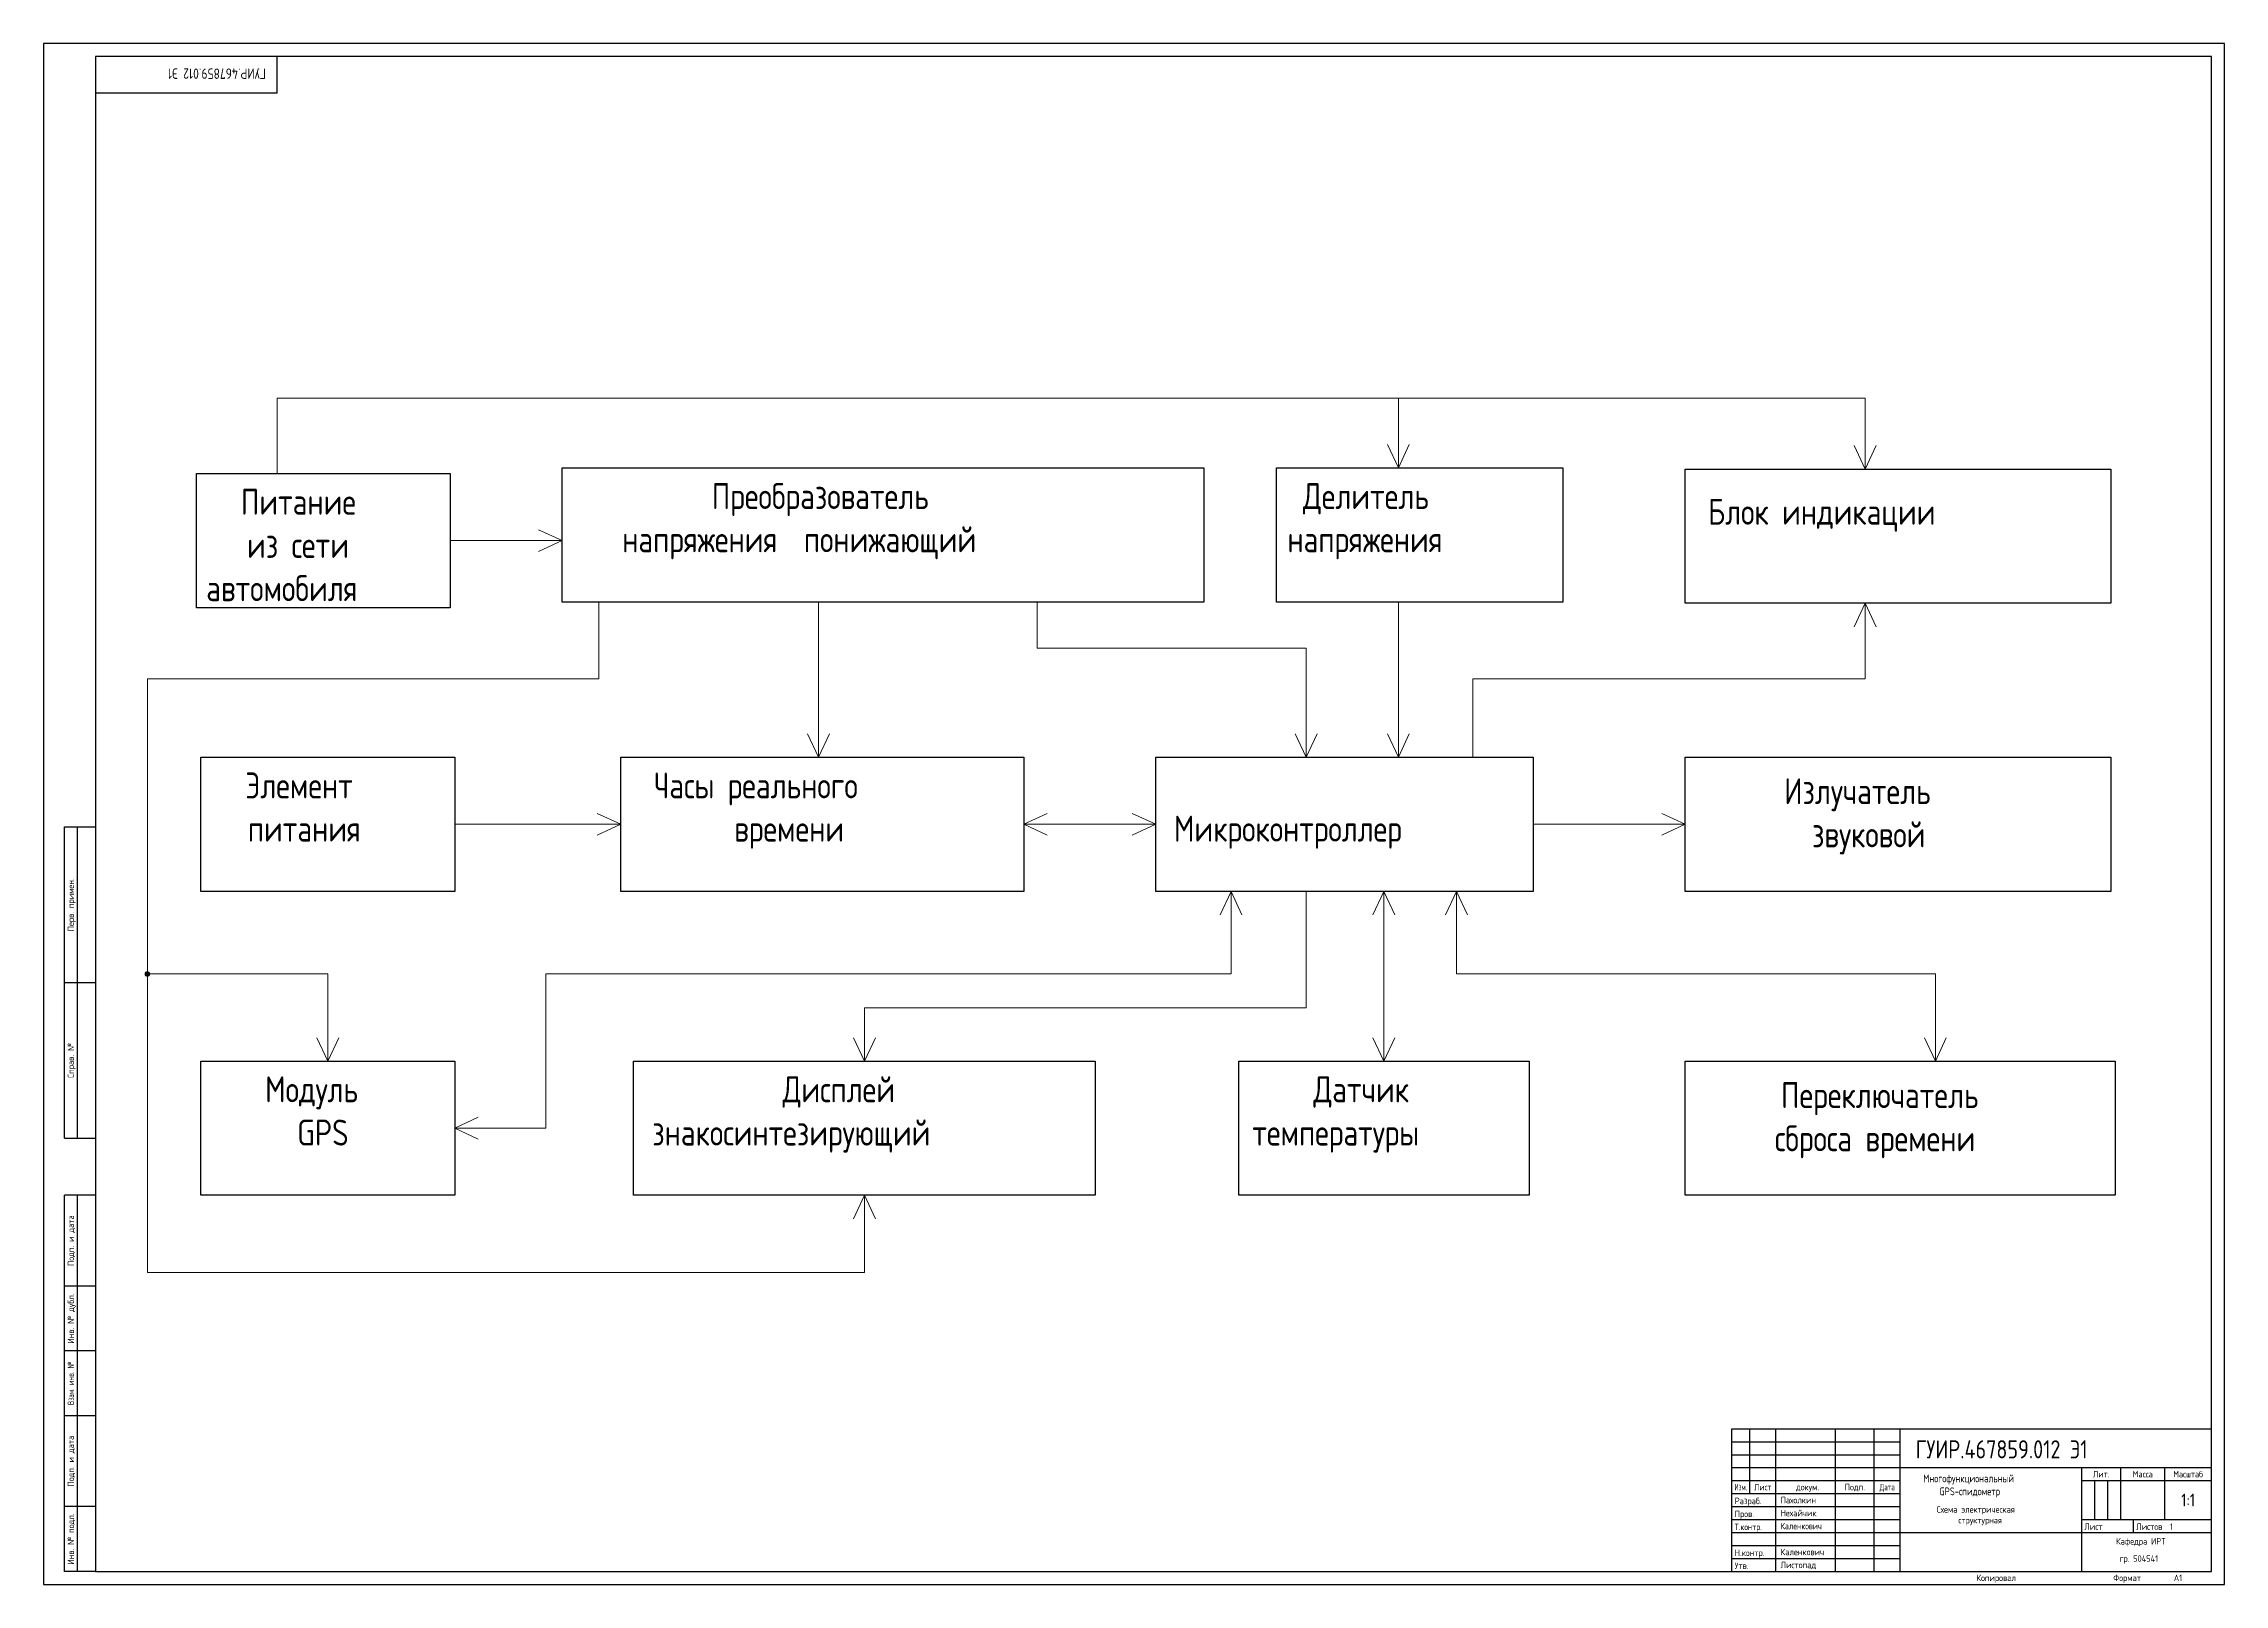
# Model space of a CAD drawing. Header units: millimetres. Extents: x 17286 to 19084, y 22075 to 23457.
# Drawn here: x 17286 to 18127, y 22740 to 23334 of the extents above; entities that cross this region are included whole.
import ezdxf
from ezdxf.enums import TextEntityAlignment as Align

# ---------------------------------------------------------------- set-up
doc = ezdxf.new("R2010")
doc.units = ezdxf.units.MM
doc.layers.get('0').update_dxf_attribs({"lineweight": 25})
for name, color, linetype, lineweight in [('0.25-STAMP', 7, 'Continuous', 25), ('0.25-TEXT', 7, 'Continuous', 15), ('0.3-STAMP', 7, 'Continuous', 30), ('Рамка А1', 10, 'Continuous', 25), ('стрелки', 7, 'Continuous', 20)]:
    doc.layers.add(name, color=color, linetype=linetype, lineweight=lineweight)
doc.styles.add('ГОСТ 2.304', font='cs_gost2304.shx')

# ---------------------------------------------------------------- blocks, each defined once
blk = doc.blocks.new('Рамка А1-горизонтально')
at = {"layer": '0.25-STAMP'}
for p, q in [((651, 55), (716, 55)), ((651, 50), (716, 50)), ((651, 45), (716, 45)), ((791, 25), (791, 40)), ((796, 25), (796, 40)), ((651, 30), (716, 30)), ((651, 25), (716, 25)), ((651, 20), (716, 20)), ((651, 15), (716, 15)), ((651, 10), (716, 10))]:
    blk.add_line(p, q, dxfattribs=at)
blk.add_lwpolyline([(0, 0), (841, 0), (841, 594), (0, 594), (0, 0)], dxfattribs=at)
at = {"layer": '0.3-STAMP'}
for p, q in [((20, 589), (20, 575)), ((90, 589), (20, 589)), ((90, 575), (90, 589)), ((20, 575), (90, 575)), ((8, 172), (8, 292)), ((8, 292), (20, 292)), ((13, 172), (13, 292)), ((20, 292), (20, 172)), ((8, 232), (20, 232)), ((8, 172), (20, 172)), ((8, 5), (8, 150)), ((20, 150), (8, 150)), ((13, 5), (13, 150)), ((20, 150), (20, 5)), ((20, 115), (8, 115)), ((20, 90), (8, 90)), ((20, 65), (8, 65)), ((651, 60), (836, 60)), ((651, 5), (651, 60)), ((658, 35), (658, 60)), ((668, 5), (668, 60)), ((691, 5), (691, 60)), ((706, 5), (706, 60)), ((716, 5), (716, 60)), ((836, 5), (836, 60)), ((716, 45), (836, 45)), ((786, 5), (786, 45)), ((801, 25), (801, 45)), ((818, 25), (818, 45)), ((651, 40), (716, 40)), ((651, 35), (716, 35)), ((786, 40), (836, 40)), ((20, 30), (8, 30)), ((716, 20), (836, 20)), ((786, 25), (836, 25)), ((806, 20), (806, 25)), ((20, 5), (8, 5)), ((651, 5), (836, 5))]:
    blk.add_line(p, q, dxfattribs=at)
blk.add_lwpolyline([(20, 5), (836, 5), (836, 589), (20, 589), (20, 5)], dxfattribs=at)
at = {"layer": '0.25-TEXT', "style": 'ГОСТ 2.304'}
for s, p in [('Перв. примен.', (10.5, 262)), ('Справ. №', (10.5, 202)), ('Подп. и дата', (10.5, 132.5)), ('Инв. № дубл.', (10.5, 102.5)), ('Подп. и дата', (10.5, 47.5)), ('Инв. № подл.', (10.5, 17.5))]:
    blk.add_text(s, height=2.5, rotation=90, dxfattribs=at).set_placement(p, align=Align.MIDDLE_CENTER)
at = {"layer": '0.25-TEXT', "style": 'ГОСТ 2.304', "width": 0.8}
blk.add_text('Взам. инв. №', height=2.5, rotation=90, dxfattribs=at).set_placement((10.5, 77.5), align=Align.MIDDLE_CENTER)
at = {"layer": '0.25-TEXT', "style": 'ГОСТ 2.304'}
for s, height, p in [('Лит.', 2.5, (793.5, 42.5)), ('Масса', 2.5, (809.5, 42.5)), (' докум.', 2.5, (679.5, 37.5)), ('Подп.', 2.5, (698.5, 37.5)), ('1:1', 5, (827, 32.5))]:
    blk.add_text(s, height=height, dxfattribs=at).set_placement(p, align=Align.MIDDLE_CENTER)
for s, width, p in [('Масштаб', 0.91954, (827, 42.5)), ('Изм.', 0.75, (654.5, 37.5)), ('Лист', 0.9, (663, 37.5)), ('Дата', 0.8, (711, 37.5))]:
    blk.add_text(s, height=2.5, dxfattribs=dict(at, width=width)).set_placement(p, align=Align.MIDDLE_CENTER)
for s, p in [('Пахолкин', (669.85, 31.24)), ('Разраб.', (652.16, 30.92)), ('Пров.', (652.16, 25.92)), ('Нехайчик', (669.85, 26.24)), ('Лист', (787, 21)), ('Кафедра ИРТ', (799.21, 15.36)), ('Листов  1', (807, 21)), ('Утв.', (652.16, 5.92)), ('Листопад', (669.85, 6.24)), (' гр. 504541', (799.09, 8.67)), ('A1', (821.5, 1.25))]:
    blk.add_text(s, height=2.5, dxfattribs=at).set_placement(p)
for s, width, p in [('Т.контр.', 0.9, (652.16, 20.92)), ('Каленкович', 0.9, (669.85, 21.24)), ('Н.контр.', 0.95, (652.16, 10.92)), ('Каленкович', 0.95, (669.85, 11.24))]:
    blk.add_text(s, height=2.5, dxfattribs=dict(at, width=width)).set_placement(p)
for s, p in [('Копировал', (753, 1.25)), ('Формат', (803.5, 1.25))]:
    blk.add_text(s, height=2.5, dxfattribs=at).set_placement(p, align=Align.CENTER)

msp = doc.modelspace()

# ---------------------------------------------------------------- hatches: boundary and pattern name
at = {"layer": 'стрелки'}
h = msp.add_hatch(color=256, dxfattribs=at)
h.dxf.hatch_style = 1
h.set_gradient(color1=(255, 255, 255), tint=1)
h.paths.add_polyline_path([(17326.12, 22976.55, 0.414214), (17325.21, 22975.64, 0.414214), (17326.12, 22974.72), (17326.12, 22975.64)])
h.paths.add_polyline_path([(17326.12, 22976.55), (17326.12, 22975.64), (17327.04, 22975.64, 0.414214)])
h.paths.add_polyline_path([(17327.04, 22975.64), (17326.12, 22975.64), (17326.12, 22974.72, 0.414214)])

# ---------------------------------------------------------------- linework, layer by layer
for points in [[(17486.03, 23170.74), (17733.53, 23170.74), (17733.53, 23119.04), (17486.03, 23119.04)], [(17761.53, 23170.74), (17872, 23170.74), (17872, 23119.04), (17761.53, 23119.04)], [(17919.21, 23170.3), (18083.28, 23170.3), (18083.28, 23118.6), (17919.21, 23118.6)], [(17345.02, 23168.56), (17442.9, 23168.56), (17442.9, 23116.86), (17345.02, 23116.86)], [(17346.76, 23059.19), (17444.64, 23059.19), (17444.64, 23007.49), (17346.76, 23007.49)], [(17508.71, 23059.19), (17664.07, 23059.19), (17664.07, 23007.49), (17508.71, 23007.49)], [(17715.02, 23059.19), (17860.57, 23059.19), (17860.57, 23007.49), (17715.02, 23007.49)], [(17919.21, 23059.19), (18083.28, 23059.19), (18083.28, 23007.49), (17919.21, 23007.49)], [(17346.76, 22942.02), (17444.64, 22942.02), (17444.64, 22890.32), (17346.76, 22890.32)], [(17513.6, 22942.02), (17691.68, 22942.02), (17691.68, 22890.32), (17513.6, 22890.32)], [(17746.98, 22942.02), (17859.01, 22942.02), (17859.01, 22890.32), (17746.98, 22890.32)], [(17919.21, 22942.02), (18084.93, 22942.02), (18084.93, 22890.32), (17919.21, 22890.32)]]:
    msp.add_lwpolyline(points, close=True)
for p, q in [((17376.11, 23168.56), (17376.11, 23197.68)), ((17376.11, 23197.68), (17988.59, 23197.68)), ((17808.55, 23170.74), (17808.55, 23197.68)), ((17988.59, 23197.68), (17988.59, 23170.3)), ((17808.55, 23170.74), (17804.32, 23179.8)), ((17808.55, 23170.74), (17812.78, 23179.8)), ((17988.59, 23170.3), (17984.36, 23179.36)), ((17988.59, 23170.3), (17992.82, 23179.36)), ((17486.03, 23142.71), (17476.96, 23146.94)), ((17442.9, 23142.71), (17486.03, 23142.71)), ((17486.03, 23142.71), (17476.96, 23138.49)), ((17500.26, 23089.42), (17500.26, 23119.04)), ((17584.97, 23089.42), (17584.97, 23119.04)), ((17669.28, 23119.04), (17669.28, 23101.29)), ((17808.55, 23059.19), (17808.55, 23118.98)), ((17988.59, 23118.6), (17984.36, 23109.54)), ((17988.59, 23089.42), (17988.59, 23118.6)), ((17988.59, 23118.6), (17992.82, 23109.54)), ((17669.28, 23101.29), (17758.93, 23101.29)), ((17773.02, 23101.29), (17758.93, 23101.29)), ((17773.02, 23059.19), (17773.02, 23101.29)), ((17375.14, 23089.42), (17326.12, 23089.42)), ((17326.12, 23089.42), (17326.12, 22975.64)), ((17375.14, 23089.42), (17500.26, 23089.42)), ((17584.93, 23059.19), (17584.93, 23089.42)), ((17837.28, 23059.19), (17837.28, 23089.42)), ((17837.28, 23089.42), (17988.59, 23089.42)), ((17584.93, 23059.19), (17580.7, 23068.25)), ((17584.93, 23059.19), (17589.16, 23068.25)), ((17773.02, 23059.19), (17768.79, 23068.25)), ((17773.02, 23059.19), (17777.25, 23068.25)), ((17808.55, 23059.19), (17804.32, 23068.25)), ((17808.55, 23059.19), (17812.78, 23068.25)), ((17715.02, 23059.19), (17744.02, 23059.19)), ((17744.02, 23059.19), (17773.02, 23059.19)), ((17773.02, 23059.19), (17802.02, 23059.19)), ((17802.02, 23059.19), (17831.02, 23059.19)), ((17508.71, 23033.34), (17499.64, 23037.57)), ((17664.07, 23033.34), (17673.14, 23037.57)), ((17715.02, 23033.34), (17705.96, 23037.57)), ((17919.21, 23033.34), (17910.14, 23037.57)), ((17444.64, 23033.34), (17508.71, 23033.34)), ((17508.71, 23033.34), (17499.64, 23029.11)), ((17664.07, 23033.34), (17715.02, 23033.34)), ((17664.07, 23033.34), (17673.14, 23029.11)), ((17715.02, 23033.34), (17705.96, 23029.11)), ((17860.57, 23033.34), (17919.21, 23033.34)), ((17919.21, 23033.34), (17910.14, 23029.11)), ((17744.02, 23007.49), (17739.79, 22998.43)), ((17744.02, 22975.64), (17744.02, 23007.49)), ((17744.02, 23007.49), (17748.25, 22998.43)), ((17773.02, 22962.61), (17773.02, 23007.49)), ((17803, 23007.49), (17798.77, 22998.43)), ((17803, 23007.49), (17803, 22942.02)), ((17803, 23007.49), (17807.22, 22998.43)), ((17831.02, 23007.49), (17826.79, 22998.43)), ((17831.02, 23007.49), (17831.02, 22975.64)), ((17831.02, 23007.49), (17835.25, 22998.43)), ((17326.12, 22975.64), (17395.7, 22975.64)), ((17326.12, 22975.64), (17326.12, 22860.5)), ((17395.7, 22975.64), (17395.7, 22942.02)), ((17479.79, 22916.17), (17479.79, 22975.64)), ((17479.79, 22975.64), (17744.02, 22975.64)), ((17831.02, 22975.64), (17909.59, 22975.64)), ((17909.59, 22975.64), (18015.64, 22975.64)), ((18015.64, 22975.64), (18015.64, 22942.02)), ((17602.64, 22942.02), (17602.64, 22962.61)), ((17602.64, 22962.61), (17773.02, 22962.61)), ((17395.7, 22942.02), (17391.47, 22951.08)), ((17395.7, 22942.02), (17399.92, 22951.08)), ((17602.64, 22942.02), (17598.41, 22951.08)), ((17602.64, 22942.02), (17606.87, 22951.08)), ((17803, 22942.02), (17798.77, 22951.08)), ((17803, 22942.02), (17807.22, 22951.08)), ((18015.64, 22942.02), (18011.42, 22951.08)), ((18015.64, 22942.02), (18019.87, 22951.08)), ((17444.64, 22916.17), (17453.7, 22920.4)), ((17444.64, 22916.17), (17479.79, 22916.17)), ((17444.64, 22916.17), (17453.7, 22911.95)), ((17602.64, 22890.32), (17598.41, 22881.26)), ((17602.64, 22860.5), (17602.64, 22890.32)), ((17602.64, 22890.32), (17606.87, 22881.26)), ((17326.12, 22860.5), (17602.64, 22860.5))]:
    msp.add_line(p, q, dxfattribs=at)
msp.add_circle((17326.12, 22975.64), 0.915, dxfattribs=at)

# ---------------------------------------------------------------- block references
at = {"layer": 'Рамка А1'}
msp.add_blockref('Рамка А1-горизонтально', (17286.11, 22740.32), dxfattribs=at)

# ---------------------------------------------------------------- texts
at = {"layer": '0.25-TEXT', "char_height": 10, "attachment_point": 1, "style": 'ГОСТ 2.304'}
for s, width, insert in [('\\pi10.182;Питание \\P\\pi12.563;из сети \\P\\pi-3.1512;автомобиля', 87.0309, (17351.97, 23162.71)), ('\\pi50.78;Преобразователь \\P\\pi16.256;напряжения  понижающий', 236.7973, (17492.98, 23164.89)), ('\\pi5.6583;Делитель \\P\\pi-0.29408;напряжения', 87.0309, (17766.08, 23164.89)), ('\\pi57.208;Блок индикации ', 236.7973, (17870.78, 23158.84)), ('\\pi10.182;Элемент \\P\\pi11.134;питания', 87.0309, (17353.71, 23053.34)), ('\\pi5.8272;Часы реального\\P\\pi36.78;времени', 135.4638, (17515.65, 23053.34)), ('\\pi24.16;Излучатель \\P\\pi34.875;звуковой', 135.4638, (17933.2, 23051.13)), ('\\PМикроконтроллер', 135.4638, (17721.97, 23053.34)), ('\\pi17.801;Модуль \\P\\pi30.182;GPS', 87.0309, (17353.71, 22936.17)), ('\\pi36.303;Дисплей \\P\\pi-13.935;знакосинтезирующий', 135.4638, (17534.75, 22936.17)), ('\\pi38.684;Датчик \\P\\pi15.113;температуры', 135.4638, (17737.11, 22936.17)), ('\\pi8.2081;Переключатель \\P\\pi5.8272;сброса времени', 135.4638, (17947.91, 22933.96))]:
    msp.add_mtext_dynamic_manual_height_columns(s, width=width, gutter_width=12.5, heights=[0], dxfattribs=dict(at, insert=insert))
at = {"layer": 'стрелки', "insert": (17371.87, 23320.75), "char_height": 4, "attachment_point": 1, "rotation": 180, "style": 'ГОСТ 2.304'}
msp.add_mtext_dynamic_manual_height_columns('ГУИР.467859.012 Э1', width=111.2962, gutter_width=12.5, heights=[0], dxfattribs=at)
at = {"layer": 'стрелки', "attachment_point": 1, "style": 'ГОСТ 2.304'}
for s, width, insert, char_height in [('ГУИР.467859.012 Э1', 111.2962, (18008.03, 22795.89), 7), ('\\pi5.9568;Многофункциональный \\P\\pi12.171;GPS-спидометр', 62.6278, (18005.01, 22782.68), 3), ('\\pi9.7274;Схема электрическая \\P\\pi18.12;структурная', 60.8833, (18006.41, 22770.48), 2.5)]:
    msp.add_mtext_dynamic_manual_height_columns(s, width=width, gutter_width=12.5, heights=[0], dxfattribs=dict(at, insert=insert, char_height=char_height))

doc.saveas('drawing.dxf')
